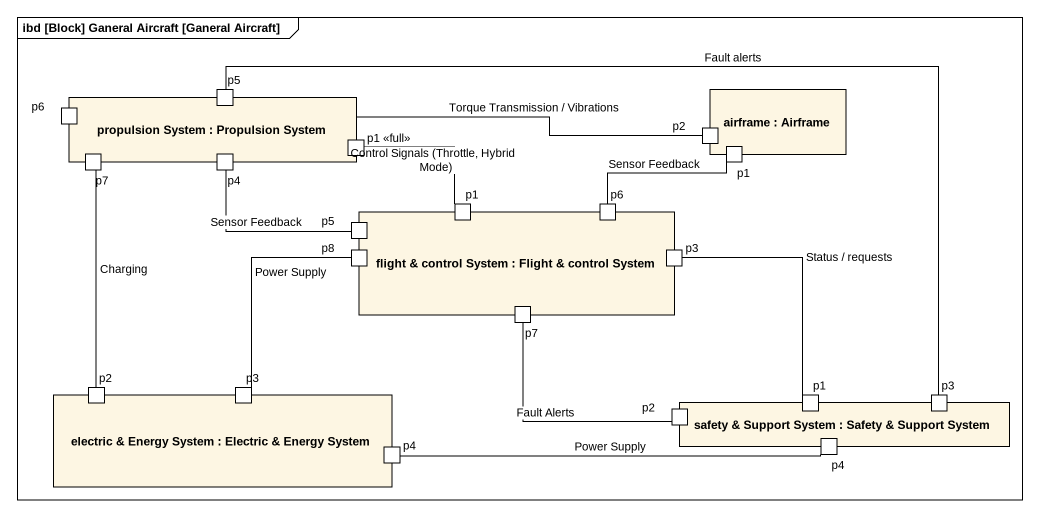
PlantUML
@startuml
mainframe ibd [Block] Ganeral Aircraft [Ganeral Aircraft]
rectangle "propulsion System : Propulsion System" as propulsion_System {
  port p6
  port p5
  port p7
  port p4
  port "p1 <<full>>" as p1_full
}
rectangle "airframe : Airframe" as airframe {
  port p2
  port p1
}
rectangle "flight & control System : Flight & control System" as flight_control_System {
  port "p1" as p1_2
  port "p6" as p6_2
  port "p5" as p5_2
  port p8
  port p3
  port "p7" as p7_2
}
rectangle "electric & Energy System : Electric & Energy System" as electric_Energy_System {
  port "p2" as p2_2
  port "p3" as p3_2
  port "p4" as p4_2
}
rectangle "safety & Support System : Safety & Support System" as safety_Support_System {
  port "p1" as p1_3
  port "p3" as p3_3
  port "p2" as p2_3
  port "p4" as p4_3
}
propulsion_System -right- p2 : Torque Transmission / Vibrations
p7 -- p2_2 : Charging
p4 -right- p5_2 : Sensor Feedback
p1 -left- p6_2 : Sensor Feedback
p1_2 -up- p1_full : Control Signals (Throttle, Hybrid Mode)
p3 -- p1_3 : Status / requests
p3_2 -up- p8 : Power Supply
p3_3 -left- p5 : Fault alerts
p4_2 -right- p4_3 : Power Supply
p2_3 -up- p7_2 : Fault Alerts
@enduml
